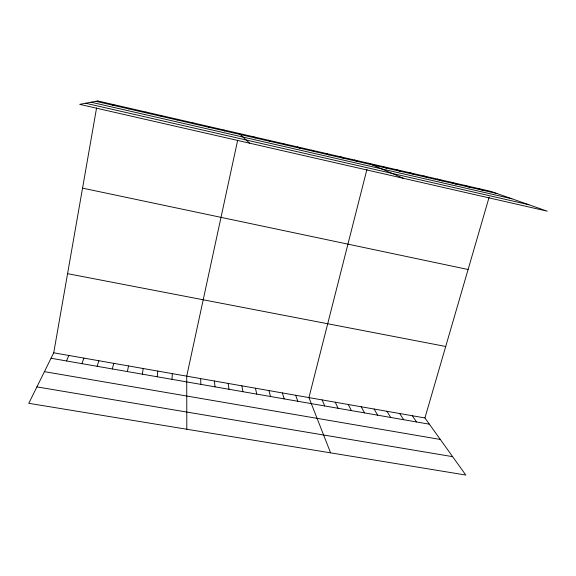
<?xml version="1.0" encoding="UTF-8"?>
<svg xmlns="http://www.w3.org/2000/svg" width="576" height="576" viewBox="0 0 576 576"><rect width="100%" height="100%" fill="white"/><g stroke="black" fill="none" stroke-linecap="round" stroke-linejoin="round"><path stroke-width="0.86" d="M172.03 379.354L172.31 373.622M157.241 376.776L157.802 371.081M142.358 374.184L143.215 368.518M53.726 352.814L424.93 417.953L465.79 475.042L28.8 403.315L53.726 352.814L96.581 107.935M127.382 371.57L128.534 365.94M237.679 140.184L186.718 376.15L186.818 429.25M177.178 120.01L177.365 119.261M366.97 169.243L308.938 397.598L330.602 452.851M112.306 368.942L113.76 363.348M424.93 417.953L489.132 197.179M97.135 366.3L98.892 360.742M81.864 363.643L83.93 358.114M66.499 360.965L68.875 355.471M161.136 116.323L161.669 115.654M144.986 112.615L145.865 112.018M128.729 108.878L129.953 108.353M112.356 105.113L113.933 104.674M36.907 386.899L452.635 456.66M44.424 371.657L440.316 439.452M51.034 358.265L429.401 424.202M67.579 273.665L445.716 346.471M82.548 188.136L468.101 269.503M91.094 102.211L511.891 198.77M85.622 103.234L528.905 204.739M95.868 101.318L496.922 193.514M477.562 188.323L483.415 190.411M464.22 185.249L469.822 187.286M450.792 182.167L456.149 184.14M437.292 179.057L442.382 180.979M423.698 175.932L428.537 177.797M410.026 172.786L414.598 174.593M396.274 169.625L400.572 171.367M382.428 166.435L386.46 168.12M368.503 163.231L403.373 178.301M354.485 160.006L357.962 161.568M340.38 156.766L343.584 158.263M326.189 153.497L329.105 154.937M311.911 150.214L314.532 151.589M297.54 146.909L299.873 148.219M283.075 143.582L285.113 144.821M268.517 140.234L270.252 141.408M253.872 136.865L255.305 137.974M239.134 133.474L249.61 143.172M223.841 129.953L224.647 130.925M412.33 415.742L416.578 421.97M399.665 413.525L403.69 419.724M386.928 411.286L390.722 417.463M374.119 409.039L377.676 415.188M361.231 406.778L364.558 412.906M208.454 126.418L208.93 127.31M348.271 404.503L351.36 410.602M335.239 402.214L338.083 408.29M322.128 399.917L324.734 405.965M295.675 395.273L297.792 401.27M282.334 392.933L284.198 398.902M268.92 390.578L270.526 396.518M255.42 388.21L256.766 394.121M241.841 385.826L242.928 391.709M192.96 122.854L193.111 123.674M228.182 383.429L229.003 389.282M214.445 381.017L214.999 386.842M200.621 378.59L200.909 384.386M97.798 100.958L79.668 104.35L547.2 211.162L490.817 191.369L97.798 100.958"/></g></svg>
